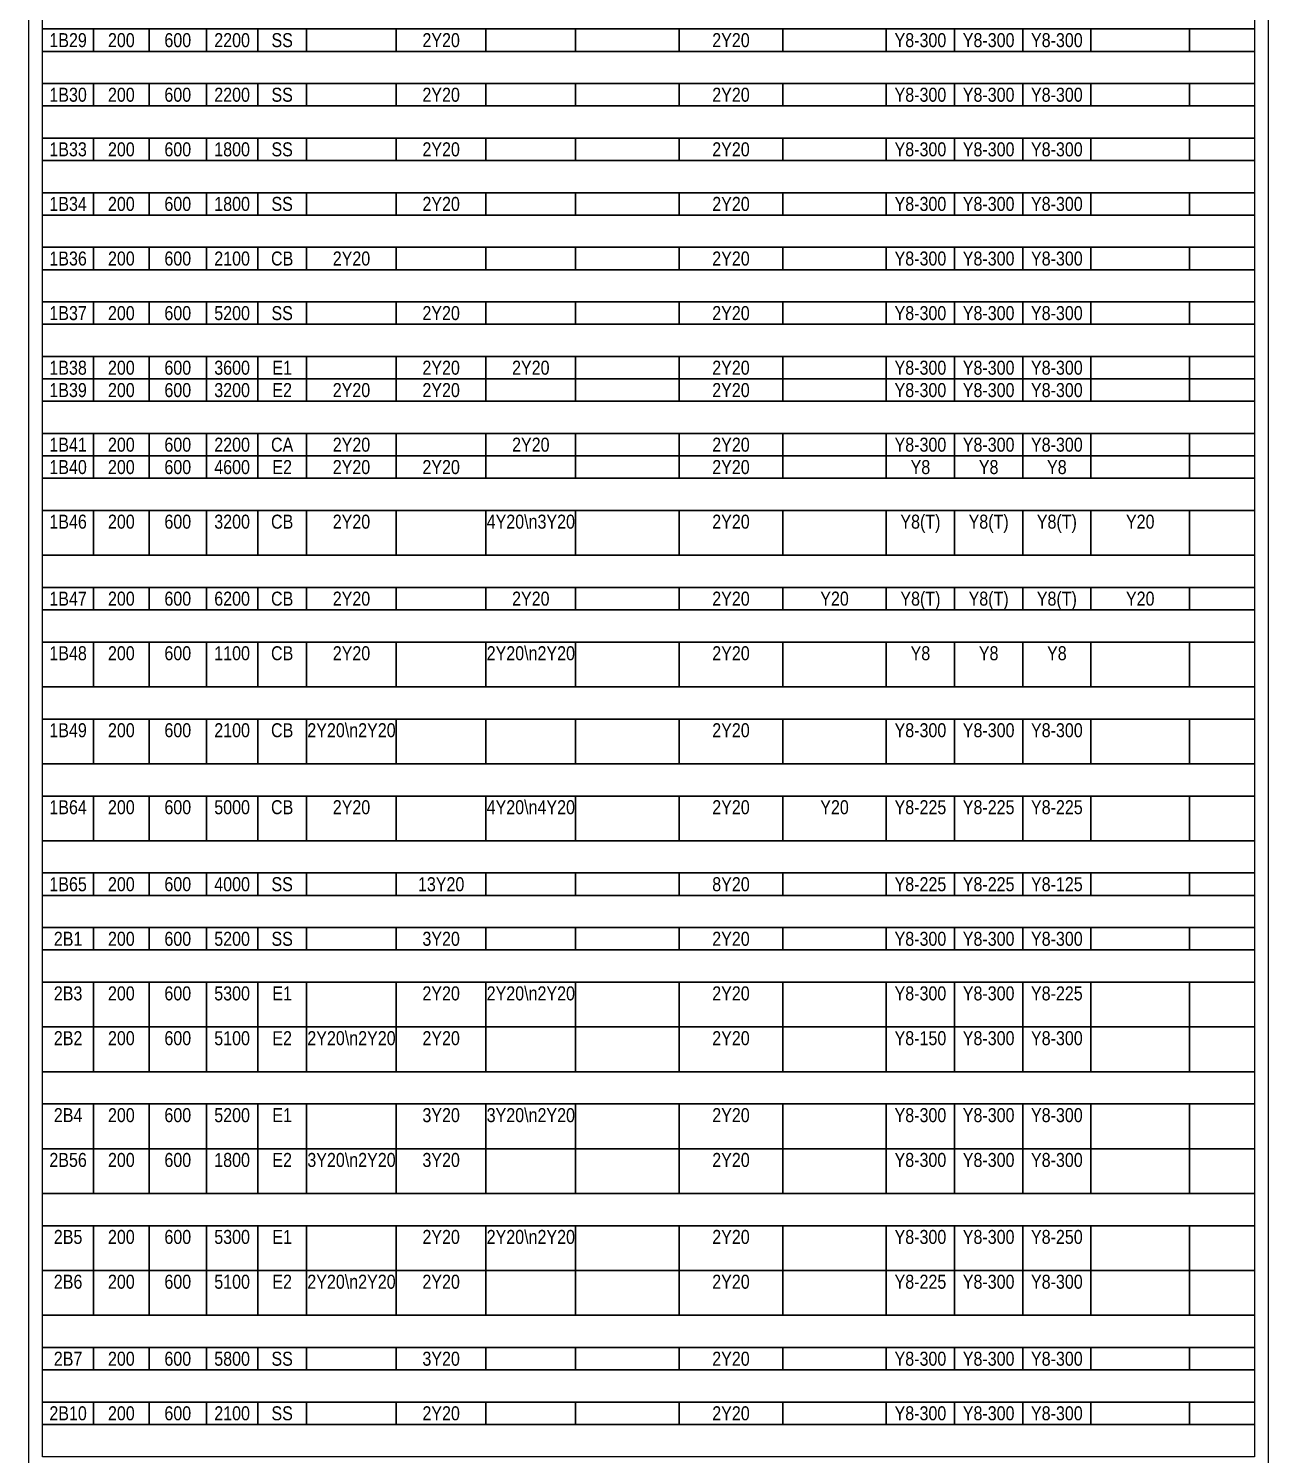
# Model space of a CAD drawing. Extents: x 0 to 206258, y -403073 to 0.
# Drawn here: x 123513 to 132369, y -200139 to -189952 of the extents above; entities that cross this region are included whole.
import ezdxf
from ezdxf.enums import TextEntityAlignment as Align

# ---------------------------------------------------------------- set-up
doc = ezdxf.new("R2010")
doc.units = 0
doc.header["$LTSCALE"] = 1000
for name, color, linetype, true_color in [('Quantity Table Line', 171, 'Continuous', 0xaaaaff), ('Quantity Table Line 2', 171, 'Continuous', 0xaaaaff), ('Quantity Table Text', 8, 'Continuous', 0x414141)]:
    doc.layers.add(name, color=color, linetype=linetype, true_color=true_color)
doc.styles.add('Quantity Table Text', font='ARIALN.TTF', dxfattribs={"height": 100})

msp = doc.modelspace()

# ---------------------------------------------------------------- linework, layer by layer
at = {"layer": 'Quantity Table Line', "transparency": 33554687}
msp.add_lwpolyline([(123513.032, -248555.174), (132369.275, -248555.174), (132369.275, -179854.284), (123513.032, -179854.284), (123513.032, -248555.174)], dxfattribs=at)
at = {"layer": 'Quantity Table Line 2', "transparency": 33554687}
for points in [[(123613.032, -189955.174), (123613.032, -189725.174), (132269.275, -189725.174), (132269.275, -189955.174)], [(123613.032, -190115.174), (123613.032, -189955.174), (123978.179, -189955.174), (123978.179, -190115.174)], [(123978.179, -190115.174), (123978.179, -189955.174), (124373.665, -189955.174), (124373.665, -190115.174)], [(124373.665, -190115.174), (124373.665, -189955.174), (124784.516, -189955.174), (124784.516, -190115.174)], [(124784.516, -190115.174), (124784.516, -189955.174), (125149.663, -189955.174), (125149.663, -190115.174)], [(125149.663, -190115.174), (125149.663, -189955.174), (125499.446, -189955.174), (125499.446, -190115.174)], [(125499.446, -190115.174), (125499.446, -189955.174), (126139.898, -189955.174), (126139.898, -190115.174)], [(126139.898, -190115.174), (126139.898, -189955.174), (126780.349, -189955.174), (126780.349, -190115.174)], [(126780.349, -190115.174), (126780.349, -189955.174), (127420.8, -189955.174), (127420.8, -190115.174)], [(127420.8, -190115.174), (127420.8, -189955.174), (128160.437, -189955.174), (128160.437, -190115.174)], [(128160.437, -190115.174), (128160.437, -189955.174), (128900.075, -189955.174), (128900.075, -190115.174)], [(128900.075, -190115.174), (128900.075, -189955.174), (129639.712, -189955.174), (129639.712, -190115.174)], [(129639.712, -190115.174), (129639.712, -189955.174), (130126.93, -189955.174), (130126.93, -190115.174)], [(130126.93, -190115.174), (130126.93, -189955.174), (130614.148, -189955.174), (130614.148, -190115.174)], [(130614.148, -190115.174), (130614.148, -189955.174), (131101.366, -189955.174), (131101.366, -190115.174)], [(131101.366, -190115.174), (131101.366, -189955.174), (131805.17, -189955.174), (131805.17, -190115.174)], [(131805.17, -190115.174), (131805.17, -189955.174), (132269.275, -189955.174), (132269.275, -190115.174)], [(123613.032, -190345.174), (123613.032, -190115.174), (132269.275, -190115.174), (132269.275, -190345.174)], [(123613.032, -190505.174), (123613.032, -190345.174), (123978.179, -190345.174), (123978.179, -190505.174)], [(123978.179, -190505.174), (123978.179, -190345.174), (124373.665, -190345.174), (124373.665, -190505.174)], [(124373.665, -190505.174), (124373.665, -190345.174), (124784.516, -190345.174), (124784.516, -190505.174)], [(124784.516, -190505.174), (124784.516, -190345.174), (125149.663, -190345.174), (125149.663, -190505.174)], [(125149.663, -190505.174), (125149.663, -190345.174), (125499.446, -190345.174), (125499.446, -190505.174)], [(125499.446, -190505.174), (125499.446, -190345.174), (126139.898, -190345.174), (126139.898, -190505.174)], [(126139.898, -190505.174), (126139.898, -190345.174), (126780.349, -190345.174), (126780.349, -190505.174)], [(126780.349, -190505.174), (126780.349, -190345.174), (127420.8, -190345.174), (127420.8, -190505.174)], [(127420.8, -190505.174), (127420.8, -190345.174), (128160.437, -190345.174), (128160.437, -190505.174)], [(128160.437, -190505.174), (128160.437, -190345.174), (128900.075, -190345.174), (128900.075, -190505.174)], [(128900.075, -190505.174), (128900.075, -190345.174), (129639.712, -190345.174), (129639.712, -190505.174)], [(129639.712, -190505.174), (129639.712, -190345.174), (130126.93, -190345.174), (130126.93, -190505.174)], [(130126.93, -190505.174), (130126.93, -190345.174), (130614.148, -190345.174), (130614.148, -190505.174)], [(130614.148, -190505.174), (130614.148, -190345.174), (131101.366, -190345.174), (131101.366, -190505.174)], [(131101.366, -190505.174), (131101.366, -190345.174), (131805.17, -190345.174), (131805.17, -190505.174)], [(131805.17, -190505.174), (131805.17, -190345.174), (132269.275, -190345.174), (132269.275, -190505.174)], [(123613.032, -190735.174), (123613.032, -190505.174), (132269.275, -190505.174), (132269.275, -190735.174)], [(123613.032, -190895.174), (123613.032, -190735.174), (123978.179, -190735.174), (123978.179, -190895.174)], [(123978.179, -190895.174), (123978.179, -190735.174), (124373.665, -190735.174), (124373.665, -190895.174)], [(124373.665, -190895.174), (124373.665, -190735.174), (124784.516, -190735.174), (124784.516, -190895.174)], [(124784.516, -190895.174), (124784.516, -190735.174), (125149.663, -190735.174), (125149.663, -190895.174)], [(125149.663, -190895.174), (125149.663, -190735.174), (125499.446, -190735.174), (125499.446, -190895.174)], [(125499.446, -190895.174), (125499.446, -190735.174), (126139.898, -190735.174), (126139.898, -190895.174)], [(126139.898, -190895.174), (126139.898, -190735.174), (126780.349, -190735.174), (126780.349, -190895.174)], [(126780.349, -190895.174), (126780.349, -190735.174), (127420.8, -190735.174), (127420.8, -190895.174)], [(127420.8, -190895.174), (127420.8, -190735.174), (128160.437, -190735.174), (128160.437, -190895.174)], [(128160.437, -190895.174), (128160.437, -190735.174), (128900.075, -190735.174), (128900.075, -190895.174)], [(128900.075, -190895.174), (128900.075, -190735.174), (129639.712, -190735.174), (129639.712, -190895.174)], [(129639.712, -190895.174), (129639.712, -190735.174), (130126.93, -190735.174), (130126.93, -190895.174)], [(130126.93, -190895.174), (130126.93, -190735.174), (130614.148, -190735.174), (130614.148, -190895.174)], [(130614.148, -190895.174), (130614.148, -190735.174), (131101.366, -190735.174), (131101.366, -190895.174)], [(131101.366, -190895.174), (131101.366, -190735.174), (131805.17, -190735.174), (131805.17, -190895.174)], [(131805.17, -190895.174), (131805.17, -190735.174), (132269.275, -190735.174), (132269.275, -190895.174)], [(123613.032, -191125.174), (123613.032, -190895.174), (132269.275, -190895.174), (132269.275, -191125.174)], [(123613.032, -191285.174), (123613.032, -191125.174), (123978.179, -191125.174), (123978.179, -191285.174)], [(123978.179, -191285.174), (123978.179, -191125.174), (124373.665, -191125.174), (124373.665, -191285.174)], [(124373.665, -191285.174), (124373.665, -191125.174), (124784.516, -191125.174), (124784.516, -191285.174)], [(124784.516, -191285.174), (124784.516, -191125.174), (125149.663, -191125.174), (125149.663, -191285.174)], [(125149.663, -191285.174), (125149.663, -191125.174), (125499.446, -191125.174), (125499.446, -191285.174)], [(125499.446, -191285.174), (125499.446, -191125.174), (126139.898, -191125.174), (126139.898, -191285.174)], [(126139.898, -191285.174), (126139.898, -191125.174), (126780.349, -191125.174), (126780.349, -191285.174)], [(126780.349, -191285.174), (126780.349, -191125.174), (127420.8, -191125.174), (127420.8, -191285.174)], [(127420.8, -191285.174), (127420.8, -191125.174), (128160.437, -191125.174), (128160.437, -191285.174)], [(128160.437, -191285.174), (128160.437, -191125.174), (128900.075, -191125.174), (128900.075, -191285.174)], [(128900.075, -191285.174), (128900.075, -191125.174), (129639.712, -191125.174), (129639.712, -191285.174)], [(129639.712, -191285.174), (129639.712, -191125.174), (130126.93, -191125.174), (130126.93, -191285.174)], [(130126.93, -191285.174), (130126.93, -191125.174), (130614.148, -191125.174), (130614.148, -191285.174)], [(130614.148, -191285.174), (130614.148, -191125.174), (131101.366, -191125.174), (131101.366, -191285.174)], [(131101.366, -191285.174), (131101.366, -191125.174), (131805.17, -191125.174), (131805.17, -191285.174)], [(131805.17, -191285.174), (131805.17, -191125.174), (132269.275, -191125.174), (132269.275, -191285.174)], [(123613.032, -191515.174), (123613.032, -191285.174), (132269.275, -191285.174), (132269.275, -191515.174)], [(123613.032, -191675.174), (123613.032, -191515.174), (123978.179, -191515.174), (123978.179, -191675.174)], [(123978.179, -191675.174), (123978.179, -191515.174), (124373.665, -191515.174), (124373.665, -191675.174)], [(124373.665, -191675.174), (124373.665, -191515.174), (124784.516, -191515.174), (124784.516, -191675.174)], [(124784.516, -191675.174), (124784.516, -191515.174), (125149.663, -191515.174), (125149.663, -191675.174)], [(125149.663, -191675.174), (125149.663, -191515.174), (125499.446, -191515.174), (125499.446, -191675.174)], [(125499.446, -191675.174), (125499.446, -191515.174), (126139.898, -191515.174), (126139.898, -191675.174)], [(126139.898, -191675.174), (126139.898, -191515.174), (126780.349, -191515.174), (126780.349, -191675.174)], [(126780.349, -191675.174), (126780.349, -191515.174), (127420.8, -191515.174), (127420.8, -191675.174)], [(127420.8, -191675.174), (127420.8, -191515.174), (128160.437, -191515.174), (128160.437, -191675.174)], [(128160.437, -191675.174), (128160.437, -191515.174), (128900.075, -191515.174), (128900.075, -191675.174)], [(128900.075, -191675.174), (128900.075, -191515.174), (129639.712, -191515.174), (129639.712, -191675.174)], [(129639.712, -191675.174), (129639.712, -191515.174), (130126.93, -191515.174), (130126.93, -191675.174)], [(130126.93, -191675.174), (130126.93, -191515.174), (130614.148, -191515.174), (130614.148, -191675.174)], [(130614.148, -191675.174), (130614.148, -191515.174), (131101.366, -191515.174), (131101.366, -191675.174)], [(131101.366, -191675.174), (131101.366, -191515.174), (131805.17, -191515.174), (131805.17, -191675.174)], [(131805.17, -191675.174), (131805.17, -191515.174), (132269.275, -191515.174), (132269.275, -191675.174)], [(123613.032, -191905.174), (123613.032, -191675.174), (132269.275, -191675.174), (132269.275, -191905.174)], [(123613.032, -192065.174), (123613.032, -191905.174), (123978.179, -191905.174), (123978.179, -192065.174)], [(123978.179, -192065.174), (123978.179, -191905.174), (124373.665, -191905.174), (124373.665, -192065.174)], [(124373.665, -192065.174), (124373.665, -191905.174), (124784.516, -191905.174), (124784.516, -192065.174)], [(124784.516, -192065.174), (124784.516, -191905.174), (125149.663, -191905.174), (125149.663, -192065.174)], [(125149.663, -192065.174), (125149.663, -191905.174), (125499.446, -191905.174), (125499.446, -192065.174)], [(125499.446, -192065.174), (125499.446, -191905.174), (126139.898, -191905.174), (126139.898, -192065.174)], [(126139.898, -192065.174), (126139.898, -191905.174), (126780.349, -191905.174), (126780.349, -192065.174)], [(126780.349, -192065.174), (126780.349, -191905.174), (127420.8, -191905.174), (127420.8, -192065.174)], [(127420.8, -192065.174), (127420.8, -191905.174), (128160.437, -191905.174), (128160.437, -192065.174)], [(128160.437, -192065.174), (128160.437, -191905.174), (128900.075, -191905.174), (128900.075, -192065.174)], [(128900.075, -192065.174), (128900.075, -191905.174), (129639.712, -191905.174), (129639.712, -192065.174)], [(129639.712, -192065.174), (129639.712, -191905.174), (130126.93, -191905.174), (130126.93, -192065.174)], [(130126.93, -192065.174), (130126.93, -191905.174), (130614.148, -191905.174), (130614.148, -192065.174)], [(130614.148, -192065.174), (130614.148, -191905.174), (131101.366, -191905.174), (131101.366, -192065.174)], [(131101.366, -192065.174), (131101.366, -191905.174), (131805.17, -191905.174), (131805.17, -192065.174)], [(131805.17, -192065.174), (131805.17, -191905.174), (132269.275, -191905.174), (132269.275, -192065.174)], [(123613.032, -192295.174), (123613.032, -192065.174), (132269.275, -192065.174), (132269.275, -192295.174)], [(123613.032, -192455.174), (123613.032, -192295.174), (123978.179, -192295.174), (123978.179, -192455.174)], [(123978.179, -192455.174), (123978.179, -192295.174), (124373.665, -192295.174), (124373.665, -192455.174)], [(124373.665, -192455.174), (124373.665, -192295.174), (124784.516, -192295.174), (124784.516, -192455.174)], [(124784.516, -192455.174), (124784.516, -192295.174), (125149.663, -192295.174), (125149.663, -192455.174)], [(125149.663, -192455.174), (125149.663, -192295.174), (125499.446, -192295.174), (125499.446, -192455.174)], [(125499.446, -192455.174), (125499.446, -192295.174), (126139.898, -192295.174), (126139.898, -192455.174)], [(126139.898, -192455.174), (126139.898, -192295.174), (126780.349, -192295.174), (126780.349, -192455.174)], [(126780.349, -192455.174), (126780.349, -192295.174), (127420.8, -192295.174), (127420.8, -192455.174)], [(127420.8, -192455.174), (127420.8, -192295.174), (128160.437, -192295.174), (128160.437, -192455.174)], [(128160.437, -192455.174), (128160.437, -192295.174), (128900.075, -192295.174), (128900.075, -192455.174)], [(128900.075, -192455.174), (128900.075, -192295.174), (129639.712, -192295.174), (129639.712, -192455.174)], [(129639.712, -192455.174), (129639.712, -192295.174), (130126.93, -192295.174), (130126.93, -192455.174)], [(130126.93, -192455.174), (130126.93, -192295.174), (130614.148, -192295.174), (130614.148, -192455.174)], [(130614.148, -192455.174), (130614.148, -192295.174), (131101.366, -192295.174), (131101.366, -192455.174)], [(131101.366, -192455.174), (131101.366, -192295.174), (131805.17, -192295.174), (131805.17, -192455.174)], [(131805.17, -192455.174), (131805.17, -192295.174), (132269.275, -192295.174), (132269.275, -192455.174)], [(123613.032, -192615.174), (123613.032, -192455.174), (123978.179, -192455.174), (123978.179, -192615.174)], [(123978.179, -192615.174), (123978.179, -192455.174), (124373.665, -192455.174), (124373.665, -192615.174)], [(124373.665, -192615.174), (124373.665, -192455.174), (124784.516, -192455.174), (124784.516, -192615.174)], [(124784.516, -192615.174), (124784.516, -192455.174), (125149.663, -192455.174), (125149.663, -192615.174)], [(125149.663, -192615.174), (125149.663, -192455.174), (125499.446, -192455.174), (125499.446, -192615.174)], [(125499.446, -192615.174), (125499.446, -192455.174), (126139.898, -192455.174), (126139.898, -192615.174)], [(126139.898, -192615.174), (126139.898, -192455.174), (126780.349, -192455.174), (126780.349, -192615.174)], [(126780.349, -192615.174), (126780.349, -192455.174), (127420.8, -192455.174), (127420.8, -192615.174)], [(127420.8, -192615.174), (127420.8, -192455.174), (128160.437, -192455.174), (128160.437, -192615.174)], [(128160.437, -192615.174), (128160.437, -192455.174), (128900.075, -192455.174), (128900.075, -192615.174)], [(128900.075, -192615.174), (128900.075, -192455.174), (129639.712, -192455.174), (129639.712, -192615.174)], [(129639.712, -192615.174), (129639.712, -192455.174), (130126.93, -192455.174), (130126.93, -192615.174)], [(130126.93, -192615.174), (130126.93, -192455.174), (130614.148, -192455.174), (130614.148, -192615.174)], [(130614.148, -192615.174), (130614.148, -192455.174), (131101.366, -192455.174), (131101.366, -192615.174)], [(131101.366, -192615.174), (131101.366, -192455.174), (131805.17, -192455.174), (131805.17, -192615.174)], [(131805.17, -192615.174), (131805.17, -192455.174), (132269.275, -192455.174), (132269.275, -192615.174)], [(123613.032, -192845.174), (123613.032, -192615.174), (132269.275, -192615.174), (132269.275, -192845.174)], [(123613.032, -193005.174), (123613.032, -192845.174), (123978.179, -192845.174), (123978.179, -193005.174)], [(123978.179, -193005.174), (123978.179, -192845.174), (124373.665, -192845.174), (124373.665, -193005.174)], [(124373.665, -193005.174), (124373.665, -192845.174), (124784.516, -192845.174), (124784.516, -193005.174)], [(124784.516, -193005.174), (124784.516, -192845.174), (125149.663, -192845.174), (125149.663, -193005.174)], [(125149.663, -193005.174), (125149.663, -192845.174), (125499.446, -192845.174), (125499.446, -193005.174)], [(125499.446, -193005.174), (125499.446, -192845.174), (126139.898, -192845.174), (126139.898, -193005.174)], [(126139.898, -193005.174), (126139.898, -192845.174), (126780.349, -192845.174), (126780.349, -193005.174)], [(126780.349, -193005.174), (126780.349, -192845.174), (127420.8, -192845.174), (127420.8, -193005.174)], [(127420.8, -193005.174), (127420.8, -192845.174), (128160.437, -192845.174), (128160.437, -193005.174)], [(128160.437, -193005.174), (128160.437, -192845.174), (128900.075, -192845.174), (128900.075, -193005.174)], [(128900.075, -193005.174), (128900.075, -192845.174), (129639.712, -192845.174), (129639.712, -193005.174)], [(129639.712, -193005.174), (129639.712, -192845.174), (130126.93, -192845.174), (130126.93, -193005.174)], [(130126.93, -193005.174), (130126.93, -192845.174), (130614.148, -192845.174), (130614.148, -193005.174)], [(130614.148, -193005.174), (130614.148, -192845.174), (131101.366, -192845.174), (131101.366, -193005.174)], [(131101.366, -193005.174), (131101.366, -192845.174), (131805.17, -192845.174), (131805.17, -193005.174)], [(131805.17, -193005.174), (131805.17, -192845.174), (132269.275, -192845.174), (132269.275, -193005.174)], [(123613.032, -193165.174), (123613.032, -193005.174), (123978.179, -193005.174), (123978.179, -193165.174)], [(123978.179, -193165.174), (123978.179, -193005.174), (124373.665, -193005.174), (124373.665, -193165.174)], [(124373.665, -193165.174), (124373.665, -193005.174), (124784.516, -193005.174), (124784.516, -193165.174)], [(124784.516, -193165.174), (124784.516, -193005.174), (125149.663, -193005.174), (125149.663, -193165.174)], [(125149.663, -193165.174), (125149.663, -193005.174), (125499.446, -193005.174), (125499.446, -193165.174)], [(125499.446, -193165.174), (125499.446, -193005.174), (126139.898, -193005.174), (126139.898, -193165.174)], [(126139.898, -193165.174), (126139.898, -193005.174), (126780.349, -193005.174), (126780.349, -193165.174)], [(126780.349, -193165.174), (126780.349, -193005.174), (127420.8, -193005.174), (127420.8, -193165.174)], [(127420.8, -193165.174), (127420.8, -193005.174), (128160.437, -193005.174), (128160.437, -193165.174)], [(128160.437, -193165.174), (128160.437, -193005.174), (128900.075, -193005.174), (128900.075, -193165.174)], [(128900.075, -193165.174), (128900.075, -193005.174), (129639.712, -193005.174), (129639.712, -193165.174)], [(129639.712, -193165.174), (129639.712, -193005.174), (130126.93, -193005.174), (130126.93, -193165.174)], [(130126.93, -193165.174), (130126.93, -193005.174), (130614.148, -193005.174), (130614.148, -193165.174)], [(130614.148, -193165.174), (130614.148, -193005.174), (131101.366, -193005.174), (131101.366, -193165.174)], [(131101.366, -193165.174), (131101.366, -193005.174), (131805.17, -193005.174), (131805.17, -193165.174)], [(131805.17, -193165.174), (131805.17, -193005.174), (132269.275, -193005.174), (132269.275, -193165.174)], [(123613.032, -193395.174), (123613.032, -193165.174), (132269.275, -193165.174), (132269.275, -193395.174)], [(123613.032, -193715.174), (123613.032, -193395.174), (123978.179, -193395.174), (123978.179, -193715.174)], [(123978.179, -193715.174), (123978.179, -193395.174), (124373.665, -193395.174), (124373.665, -193715.174)], [(124373.665, -193715.174), (124373.665, -193395.174), (124784.516, -193395.174), (124784.516, -193715.174)], [(124784.516, -193715.174), (124784.516, -193395.174), (125149.663, -193395.174), (125149.663, -193715.174)], [(125149.663, -193715.174), (125149.663, -193395.174), (125499.446, -193395.174), (125499.446, -193715.174)], [(125499.446, -193715.174), (125499.446, -193395.174), (126139.898, -193395.174), (126139.898, -193715.174)], [(126139.898, -193715.174), (126139.898, -193395.174), (126780.349, -193395.174), (126780.349, -193715.174)], [(126780.349, -193715.174), (126780.349, -193395.174), (127420.8, -193395.174), (127420.8, -193715.174)], [(127420.8, -193715.174), (127420.8, -193395.174), (128160.437, -193395.174), (128160.437, -193715.174)], [(128160.437, -193715.174), (128160.437, -193395.174), (128900.075, -193395.174), (128900.075, -193715.174)], [(128900.075, -193715.174), (128900.075, -193395.174), (129639.712, -193395.174), (129639.712, -193715.174)], [(129639.712, -193715.174), (129639.712, -193395.174), (130126.93, -193395.174), (130126.93, -193715.174)], [(130126.93, -193715.174), (130126.93, -193395.174), (130614.148, -193395.174), (130614.148, -193715.174)], [(130614.148, -193715.174), (130614.148, -193395.174), (131101.366, -193395.174), (131101.366, -193715.174)], [(131101.366, -193715.174), (131101.366, -193395.174), (131805.17, -193395.174), (131805.17, -193715.174)], [(131805.17, -193715.174), (131805.17, -193395.174), (132269.275, -193395.174), (132269.275, -193715.174)], [(123613.032, -193945.174), (123613.032, -193715.174), (132269.275, -193715.174), (132269.275, -193945.174)], [(123613.032, -194105.174), (123613.032, -193945.174), (123978.179, -193945.174), (123978.179, -194105.174)], [(123978.179, -194105.174), (123978.179, -193945.174), (124373.665, -193945.174), (124373.665, -194105.174)], [(124373.665, -194105.174), (124373.665, -193945.174), (124784.516, -193945.174), (124784.516, -194105.174)], [(124784.516, -194105.174), (124784.516, -193945.174), (125149.663, -193945.174), (125149.663, -194105.174)], [(125149.663, -194105.174), (125149.663, -193945.174), (125499.446, -193945.174), (125499.446, -194105.174)], [(125499.446, -194105.174), (125499.446, -193945.174), (126139.898, -193945.174), (126139.898, -194105.174)], [(126139.898, -194105.174), (126139.898, -193945.174), (126780.349, -193945.174), (126780.349, -194105.174)], [(126780.349, -194105.174), (126780.349, -193945.174), (127420.8, -193945.174), (127420.8, -194105.174)], [(127420.8, -194105.174), (127420.8, -193945.174), (128160.437, -193945.174), (128160.437, -194105.174)], [(128160.437, -194105.174), (128160.437, -193945.174), (128900.075, -193945.174), (128900.075, -194105.174)], [(128900.075, -194105.174), (128900.075, -193945.174), (129639.712, -193945.174), (129639.712, -194105.174)], [(129639.712, -194105.174), (129639.712, -193945.174), (130126.93, -193945.174), (130126.93, -194105.174)], [(130126.93, -194105.174), (130126.93, -193945.174), (130614.148, -193945.174), (130614.148, -194105.174)], [(130614.148, -194105.174), (130614.148, -193945.174), (131101.366, -193945.174), (131101.366, -194105.174)], [(131101.366, -194105.174), (131101.366, -193945.174), (131805.17, -193945.174), (131805.17, -194105.174)], [(131805.17, -194105.174), (131805.17, -193945.174), (132269.275, -193945.174), (132269.275, -194105.174)], [(123613.032, -194335.174), (123613.032, -194105.174), (132269.275, -194105.174), (132269.275, -194335.174)], [(123613.032, -194655.174), (123613.032, -194335.174), (123978.179, -194335.174), (123978.179, -194655.174)], [(123978.179, -194655.174), (123978.179, -194335.174), (124373.665, -194335.174), (124373.665, -194655.174)], [(124373.665, -194655.174), (124373.665, -194335.174), (124784.516, -194335.174), (124784.516, -194655.174)], [(124784.516, -194655.174), (124784.516, -194335.174), (125149.663, -194335.174), (125149.663, -194655.174)], [(125149.663, -194655.174), (125149.663, -194335.174), (125499.446, -194335.174), (125499.446, -194655.174)], [(125499.446, -194655.174), (125499.446, -194335.174), (126139.898, -194335.174), (126139.898, -194655.174)], [(126139.898, -194655.174), (126139.898, -194335.174), (126780.349, -194335.174), (126780.349, -194655.174)], [(126780.349, -194655.174), (126780.349, -194335.174), (127420.8, -194335.174), (127420.8, -194655.174)], [(127420.8, -194655.174), (127420.8, -194335.174), (128160.437, -194335.174), (128160.437, -194655.174)], [(128160.437, -194655.174), (128160.437, -194335.174), (128900.075, -194335.174), (128900.075, -194655.174)], [(128900.075, -194655.174), (128900.075, -194335.174), (129639.712, -194335.174), (129639.712, -194655.174)], [(129639.712, -194655.174), (129639.712, -194335.174), (130126.93, -194335.174), (130126.93, -194655.174)], [(130126.93, -194655.174), (130126.93, -194335.174), (130614.148, -194335.174), (130614.148, -194655.174)], [(130614.148, -194655.174), (130614.148, -194335.174), (131101.366, -194335.174), (131101.366, -194655.174)], [(131101.366, -194655.174), (131101.366, -194335.174), (131805.17, -194335.174), (131805.17, -194655.174)], [(131805.17, -194655.174), (131805.17, -194335.174), (132269.275, -194335.174), (132269.275, -194655.174)], [(123613.032, -194885.174), (123613.032, -194655.174), (132269.275, -194655.174), (132269.275, -194885.174)], [(123613.032, -195205.174), (123613.032, -194885.174), (123978.179, -194885.174), (123978.179, -195205.174)], [(123978.179, -195205.174), (123978.179, -194885.174), (124373.665, -194885.174), (124373.665, -195205.174)], [(124373.665, -195205.174), (124373.665, -194885.174), (124784.516, -194885.174), (124784.516, -195205.174)], [(124784.516, -195205.174), (124784.516, -194885.174), (125149.663, -194885.174), (125149.663, -195205.174)], [(125149.663, -195205.174), (125149.663, -194885.174), (125499.446, -194885.174), (125499.446, -195205.174)], [(125499.446, -195205.174), (125499.446, -194885.174), (126139.898, -194885.174), (126139.898, -195205.174)], [(126139.898, -195205.174), (126139.898, -194885.174), (126780.349, -194885.174), (126780.349, -195205.174)], [(126780.349, -195205.174), (126780.349, -194885.174), (127420.8, -194885.174), (127420.8, -195205.174)], [(127420.8, -195205.174), (127420.8, -194885.174), (128160.437, -194885.174), (128160.437, -195205.174)], [(128160.437, -195205.174), (128160.437, -194885.174), (128900.075, -194885.174), (128900.075, -195205.174)], [(128900.075, -195205.174), (128900.075, -194885.174), (129639.712, -194885.174), (129639.712, -195205.174)], [(129639.712, -195205.174), (129639.712, -194885.174), (130126.93, -194885.174), (130126.93, -195205.174)], [(130126.93, -195205.174), (130126.93, -194885.174), (130614.148, -194885.174), (130614.148, -195205.174)], [(130614.148, -195205.174), (130614.148, -194885.174), (131101.366, -194885.174), (131101.366, -195205.174)], [(131101.366, -195205.174), (131101.366, -194885.174), (131805.17, -194885.174), (131805.17, -195205.174)], [(131805.17, -195205.174), (131805.17, -194885.174), (132269.275, -194885.174), (132269.275, -195205.174)], [(123613.032, -195435.174), (123613.032, -195205.174), (132269.275, -195205.174), (132269.275, -195435.174)], [(123613.032, -195755.174), (123613.032, -195435.174), (123978.179, -195435.174), (123978.179, -195755.174)], [(123978.179, -195755.174), (123978.179, -195435.174), (124373.665, -195435.174), (124373.665, -195755.174)], [(124373.665, -195755.174), (124373.665, -195435.174), (124784.516, -195435.174), (124784.516, -195755.174)], [(124784.516, -195755.174), (124784.516, -195435.174), (125149.663, -195435.174), (125149.663, -195755.174)], [(125149.663, -195755.174), (125149.663, -195435.174), (125499.446, -195435.174), (125499.446, -195755.174)], [(125499.446, -195755.174), (125499.446, -195435.174), (126139.898, -195435.174), (126139.898, -195755.174)], [(126139.898, -195755.174), (126139.898, -195435.174), (126780.349, -195435.174), (126780.349, -195755.174)], [(126780.349, -195755.174), (126780.349, -195435.174), (127420.8, -195435.174), (127420.8, -195755.174)], [(127420.8, -195755.174), (127420.8, -195435.174), (128160.437, -195435.174), (128160.437, -195755.174)], [(128160.437, -195755.174), (128160.437, -195435.174), (128900.075, -195435.174), (128900.075, -195755.174)], [(128900.075, -195755.174), (128900.075, -195435.174), (129639.712, -195435.174), (129639.712, -195755.174)], [(129639.712, -195755.174), (129639.712, -195435.174), (130126.93, -195435.174), (130126.93, -195755.174)], [(130126.93, -195755.174), (130126.93, -195435.174), (130614.148, -195435.174), (130614.148, -195755.174)], [(130614.148, -195755.174), (130614.148, -195435.174), (131101.366, -195435.174), (131101.366, -195755.174)], [(131101.366, -195755.174), (131101.366, -195435.174), (131805.17, -195435.174), (131805.17, -195755.174)], [(131805.17, -195755.174), (131805.17, -195435.174), (132269.275, -195435.174), (132269.275, -195755.174)], [(123613.032, -195985.174), (123613.032, -195755.174), (132269.275, -195755.174), (132269.275, -195985.174)], [(123613.032, -196145.174), (123613.032, -195985.174), (123978.179, -195985.174), (123978.179, -196145.174)], [(123978.179, -196145.174), (123978.179, -195985.174), (124373.665, -195985.174), (124373.665, -196145.174)], [(124373.665, -196145.174), (124373.665, -195985.174), (124784.516, -195985.174), (124784.516, -196145.174)], [(124784.516, -196145.174), (124784.516, -195985.174), (125149.663, -195985.174), (125149.663, -196145.174)], [(125149.663, -196145.174), (125149.663, -195985.174), (125499.446, -195985.174), (125499.446, -196145.174)], [(125499.446, -196145.174), (125499.446, -195985.174), (126139.898, -195985.174), (126139.898, -196145.174)], [(126139.898, -196145.174), (126139.898, -195985.174), (126780.349, -195985.174), (126780.349, -196145.174)], [(126780.349, -196145.174), (126780.349, -195985.174), (127420.8, -195985.174), (127420.8, -196145.174)], [(127420.8, -196145.174), (127420.8, -195985.174), (128160.437, -195985.174), (128160.437, -196145.174)], [(128160.437, -196145.174), (128160.437, -195985.174), (128900.075, -195985.174), (128900.075, -196145.174)], [(128900.075, -196145.174), (128900.075, -195985.174), (129639.712, -195985.174), (129639.712, -196145.174)], [(129639.712, -196145.174), (129639.712, -195985.174), (130126.93, -195985.174), (130126.93, -196145.174)], [(130126.93, -196145.174), (130126.93, -195985.174), (130614.148, -195985.174), (130614.148, -196145.174)], [(130614.148, -196145.174), (130614.148, -195985.174), (131101.366, -195985.174), (131101.366, -196145.174)], [(131101.366, -196145.174), (131101.366, -195985.174), (131805.17, -195985.174), (131805.17, -196145.174)], [(131805.17, -196145.174), (131805.17, -195985.174), (132269.275, -195985.174), (132269.275, -196145.174)], [(123613.032, -196375.174), (123613.032, -196145.174), (132269.275, -196145.174), (132269.275, -196375.174)], [(123613.032, -196535.174), (123613.032, -196375.174), (123978.179, -196375.174), (123978.179, -196535.174)], [(123978.179, -196535.174), (123978.179, -196375.174), (124373.665, -196375.174), (124373.665, -196535.174)], [(124373.665, -196535.174), (124373.665, -196375.174), (124784.516, -196375.174), (124784.516, -196535.174)], [(124784.516, -196535.174), (124784.516, -196375.174), (125149.663, -196375.174), (125149.663, -196535.174)], [(125149.663, -196535.174), (125149.663, -196375.174), (125499.446, -196375.174), (125499.446, -196535.174)], [(125499.446, -196535.174), (125499.446, -196375.174), (126139.898, -196375.174), (126139.898, -196535.174)], [(126139.898, -196535.174), (126139.898, -196375.174), (126780.349, -196375.174), (126780.349, -196535.174)], [(126780.349, -196535.174), (126780.349, -196375.174), (127420.8, -196375.174), (127420.8, -196535.174)], [(127420.8, -196535.174), (127420.8, -196375.174), (128160.437, -196375.174), (128160.437, -196535.174)], [(128160.437, -196535.174), (128160.437, -196375.174), (128900.075, -196375.174), (128900.075, -196535.174)], [(128900.075, -196535.174), (128900.075, -196375.174), (129639.712, -196375.174), (129639.712, -196535.174)], [(129639.712, -196535.174), (129639.712, -196375.174), (130126.93, -196375.174), (130126.93, -196535.174)], [(130126.93, -196535.174), (130126.93, -196375.174), (130614.148, -196375.174), (130614.148, -196535.174)], [(130614.148, -196535.174), (130614.148, -196375.174), (131101.366, -196375.174), (131101.366, -196535.174)], [(131101.366, -196535.174), (131101.366, -196375.174), (131805.17, -196375.174), (131805.17, -196535.174)], [(131805.17, -196535.174), (131805.17, -196375.174), (132269.275, -196375.174), (132269.275, -196535.174)], [(123613.032, -196765.174), (123613.032, -196535.174), (132269.275, -196535.174), (132269.275, -196765.174)], [(123613.032, -197085.174), (123613.032, -196765.174), (123978.179, -196765.174), (123978.179, -197085.174)], [(123978.179, -197085.174), (123978.179, -196765.174), (124373.665, -196765.174), (124373.665, -197085.174)], [(124373.665, -197085.174), (124373.665, -196765.174), (124784.516, -196765.174), (124784.516, -197085.174)], [(124784.516, -197085.174), (124784.516, -196765.174), (125149.663, -196765.174), (125149.663, -197085.174)], [(125149.663, -197085.174), (125149.663, -196765.174), (125499.446, -196765.174), (125499.446, -197085.174)], [(125499.446, -197085.174), (125499.446, -196765.174), (126139.898, -196765.174), (126139.898, -197085.174)], [(126139.898, -197085.174), (126139.898, -196765.174), (126780.349, -196765.174), (126780.349, -197085.174)], [(126780.349, -197085.174), (126780.349, -196765.174), (127420.8, -196765.174), (127420.8, -197085.174)], [(127420.8, -197085.174), (127420.8, -196765.174), (128160.437, -196765.174), (128160.437, -197085.174)], [(128160.437, -197085.174), (128160.437, -196765.174), (128900.075, -196765.174), (128900.075, -197085.174)], [(128900.075, -197085.174), (128900.075, -196765.174), (129639.712, -196765.174), (129639.712, -197085.174)], [(129639.712, -197085.174), (129639.712, -196765.174), (130126.93, -196765.174), (130126.93, -197085.174)], [(130126.93, -197085.174), (130126.93, -196765.174), (130614.148, -196765.174), (130614.148, -197085.174)], [(130614.148, -197085.174), (130614.148, -196765.174), (131101.366, -196765.174), (131101.366, -197085.174)], [(131101.366, -197085.174), (131101.366, -196765.174), (131805.17, -196765.174), (131805.17, -197085.174)], [(131805.17, -197085.174), (131805.17, -196765.174), (132269.275, -196765.174), (132269.275, -197085.174)], [(123613.032, -197405.174), (123613.032, -197085.174), (123978.179, -197085.174), (123978.179, -197405.174)], [(123978.179, -197405.174), (123978.179, -197085.174), (124373.665, -197085.174), (124373.665, -197405.174)], [(124373.665, -197405.174), (124373.665, -197085.174), (124784.516, -197085.174), (124784.516, -197405.174)], [(124784.516, -197405.174), (124784.516, -197085.174), (125149.663, -197085.174), (125149.663, -197405.174)], [(125149.663, -197405.174), (125149.663, -197085.174), (125499.446, -197085.174), (125499.446, -197405.174)], [(125499.446, -197405.174), (125499.446, -197085.174), (126139.898, -197085.174), (126139.898, -197405.174)], [(126139.898, -197405.174), (126139.898, -197085.174), (126780.349, -197085.174), (126780.349, -197405.174)], [(126780.349, -197405.174), (126780.349, -197085.174), (127420.8, -197085.174), (127420.8, -197405.174)], [(127420.8, -197405.174), (127420.8, -197085.174), (128160.437, -197085.174), (128160.437, -197405.174)], [(128160.437, -197405.174), (128160.437, -197085.174), (128900.075, -197085.174), (128900.075, -197405.174)], [(128900.075, -197405.174), (128900.075, -197085.174), (129639.712, -197085.174), (129639.712, -197405.174)], [(129639.712, -197405.174), (129639.712, -197085.174), (130126.93, -197085.174), (130126.93, -197405.174)], [(130126.93, -197405.174), (130126.93, -197085.174), (130614.148, -197085.174), (130614.148, -197405.174)], [(130614.148, -197405.174), (130614.148, -197085.174), (131101.366, -197085.174), (131101.366, -197405.174)], [(131101.366, -197405.174), (131101.366, -197085.174), (131805.17, -197085.174), (131805.17, -197405.174)], [(131805.17, -197405.174), (131805.17, -197085.174), (132269.275, -197085.174), (132269.275, -197405.174)], [(123613.032, -197635.174), (123613.032, -197405.174), (132269.275, -197405.174), (132269.275, -197635.174)], [(123613.032, -197955.174), (123613.032, -197635.174), (123978.179, -197635.174), (123978.179, -197955.174)], [(123978.179, -197955.174), (123978.179, -197635.174), (124373.665, -197635.174), (124373.665, -197955.174)], [(124373.665, -197955.174), (124373.665, -197635.174), (124784.516, -197635.174), (124784.516, -197955.174)], [(124784.516, -197955.174), (124784.516, -197635.174), (125149.663, -197635.174), (125149.663, -197955.174)], [(125149.663, -197955.174), (125149.663, -197635.174), (125499.446, -197635.174), (125499.446, -197955.174)], [(125499.446, -197955.174), (125499.446, -197635.174), (126139.898, -197635.174), (126139.898, -197955.174)], [(126139.898, -197955.174), (126139.898, -197635.174), (126780.349, -197635.174), (126780.349, -197955.174)], [(126780.349, -197955.174), (126780.349, -197635.174), (127420.8, -197635.174), (127420.8, -197955.174)], [(127420.8, -197955.174), (127420.8, -197635.174), (128160.437, -197635.174), (128160.437, -197955.174)], [(128160.437, -197955.174), (128160.437, -197635.174), (128900.075, -197635.174), (128900.075, -197955.174)], [(128900.075, -197955.174), (128900.075, -197635.174), (129639.712, -197635.174), (129639.712, -197955.174)], [(129639.712, -197955.174), (129639.712, -197635.174), (130126.93, -197635.174), (130126.93, -197955.174)], [(130126.93, -197955.174), (130126.93, -197635.174), (130614.148, -197635.174), (130614.148, -197955.174)], [(130614.148, -197955.174), (130614.148, -197635.174), (131101.366, -197635.174), (131101.366, -197955.174)], [(131101.366, -197955.174), (131101.366, -197635.174), (131805.17, -197635.174), (131805.17, -197955.174)], [(131805.17, -197955.174), (131805.17, -197635.174), (132269.275, -197635.174), (132269.275, -197955.174)], [(123613.032, -198275.174), (123613.032, -197955.174), (123978.179, -197955.174), (123978.179, -198275.174)], [(123978.179, -198275.174), (123978.179, -197955.174), (124373.665, -197955.174), (124373.665, -198275.174)], [(124373.665, -198275.174), (124373.665, -197955.174), (124784.516, -197955.174), (124784.516, -198275.174)], [(124784.516, -198275.174), (124784.516, -197955.174), (125149.663, -197955.174), (125149.663, -198275.174)], [(125149.663, -198275.174), (125149.663, -197955.174), (125499.446, -197955.174), (125499.446, -198275.174)], [(125499.446, -198275.174), (125499.446, -197955.174), (126139.898, -197955.174), (126139.898, -198275.174)], [(126139.898, -198275.174), (126139.898, -197955.174), (126780.349, -197955.174), (126780.349, -198275.174)], [(126780.349, -198275.174), (126780.349, -197955.174), (127420.8, -197955.174), (127420.8, -198275.174)], [(127420.8, -198275.174), (127420.8, -197955.174), (128160.437, -197955.174), (128160.437, -198275.174)], [(128160.437, -198275.174), (128160.437, -197955.174), (128900.075, -197955.174), (128900.075, -198275.174)], [(128900.075, -198275.174), (128900.075, -197955.174), (129639.712, -197955.174), (129639.712, -198275.174)], [(129639.712, -198275.174), (129639.712, -197955.174), (130126.93, -197955.174), (130126.93, -198275.174)], [(130126.93, -198275.174), (130126.93, -197955.174), (130614.148, -197955.174), (130614.148, -198275.174)], [(130614.148, -198275.174), (130614.148, -197955.174), (131101.366, -197955.174), (131101.366, -198275.174)], [(131101.366, -198275.174), (131101.366, -197955.174), (131805.17, -197955.174), (131805.17, -198275.174)], [(131805.17, -198275.174), (131805.17, -197955.174), (132269.275, -197955.174), (132269.275, -198275.174)], [(123613.032, -198505.174), (123613.032, -198275.174), (132269.275, -198275.174), (132269.275, -198505.174)], [(123613.032, -198825.174), (123613.032, -198505.174), (123978.179, -198505.174), (123978.179, -198825.174)], [(123978.179, -198825.174), (123978.179, -198505.174), (124373.665, -198505.174), (124373.665, -198825.174)], [(124373.665, -198825.174), (124373.665, -198505.174), (124784.516, -198505.174), (124784.516, -198825.174)], [(124784.516, -198825.174), (124784.516, -198505.174), (125149.663, -198505.174), (125149.663, -198825.174)], [(125149.663, -198825.174), (125149.663, -198505.174), (125499.446, -198505.174), (125499.446, -198825.174)], [(125499.446, -198825.174), (125499.446, -198505.174), (126139.898, -198505.174), (126139.898, -198825.174)], [(126139.898, -198825.174), (126139.898, -198505.174), (126780.349, -198505.174), (126780.349, -198825.174)], [(126780.349, -198825.174), (126780.349, -198505.174), (127420.8, -198505.174), (127420.8, -198825.174)], [(127420.8, -198825.174), (127420.8, -198505.174), (128160.437, -198505.174), (128160.437, -198825.174)], [(128160.437, -198825.174), (128160.437, -198505.174), (128900.075, -198505.174), (128900.075, -198825.174)], [(128900.075, -198825.174), (128900.075, -198505.174), (129639.712, -198505.174), (129639.712, -198825.174)], [(129639.712, -198825.174), (129639.712, -198505.174), (130126.93, -198505.174), (130126.93, -198825.174)], [(130126.93, -198825.174), (130126.93, -198505.174), (130614.148, -198505.174), (130614.148, -198825.174)], [(130614.148, -198825.174), (130614.148, -198505.174), (131101.366, -198505.174), (131101.366, -198825.174)], [(131101.366, -198825.174), (131101.366, -198505.174), (131805.17, -198505.174), (131805.17, -198825.174)], [(131805.17, -198825.174), (131805.17, -198505.174), (132269.275, -198505.174), (132269.275, -198825.174)], [(123613.032, -199145.174), (123613.032, -198825.174), (123978.179, -198825.174), (123978.179, -199145.174)], [(123978.179, -199145.174), (123978.179, -198825.174), (124373.665, -198825.174), (124373.665, -199145.174)], [(124373.665, -199145.174), (124373.665, -198825.174), (124784.516, -198825.174), (124784.516, -199145.174)], [(124784.516, -199145.174), (124784.516, -198825.174), (125149.663, -198825.174), (125149.663, -199145.174)], [(125149.663, -199145.174), (125149.663, -198825.174), (125499.446, -198825.174), (125499.446, -199145.174)], [(125499.446, -199145.174), (125499.446, -198825.174), (126139.898, -198825.174), (126139.898, -199145.174)], [(126139.898, -199145.174), (126139.898, -198825.174), (126780.349, -198825.174), (126780.349, -199145.174)], [(126780.349, -199145.174), (126780.349, -198825.174), (127420.8, -198825.174), (127420.8, -199145.174)], [(127420.8, -199145.174), (127420.8, -198825.174), (128160.437, -198825.174), (128160.437, -199145.174)], [(128160.437, -199145.174), (128160.437, -198825.174), (128900.075, -198825.174), (128900.075, -199145.174)], [(128900.075, -199145.174), (128900.075, -198825.174), (129639.712, -198825.174), (129639.712, -199145.174)], [(129639.712, -199145.174), (129639.712, -198825.174), (130126.93, -198825.174), (130126.93, -199145.174)], [(130126.93, -199145.174), (130126.93, -198825.174), (130614.148, -198825.174), (130614.148, -199145.174)], [(130614.148, -199145.174), (130614.148, -198825.174), (131101.366, -198825.174), (131101.366, -199145.174)], [(131101.366, -199145.174), (131101.366, -198825.174), (131805.17, -198825.174), (131805.17, -199145.174)], [(131805.17, -199145.174), (131805.17, -198825.174), (132269.275, -198825.174), (132269.275, -199145.174)], [(123613.032, -199375.174), (123613.032, -199145.174), (132269.275, -199145.174), (132269.275, -199375.174)], [(123613.032, -199535.174), (123613.032, -199375.174), (123978.179, -199375.174), (123978.179, -199535.174)], [(123978.179, -199535.174), (123978.179, -199375.174), (124373.665, -199375.174), (124373.665, -199535.174)], [(124373.665, -199535.174), (124373.665, -199375.174), (124784.516, -199375.174), (124784.516, -199535.174)], [(124784.516, -199535.174), (124784.516, -199375.174), (125149.663, -199375.174), (125149.663, -199535.174)], [(125149.663, -199535.174), (125149.663, -199375.174), (125499.446, -199375.174), (125499.446, -199535.174)], [(125499.446, -199535.174), (125499.446, -199375.174), (126139.898, -199375.174), (126139.898, -199535.174)], [(126139.898, -199535.174), (126139.898, -199375.174), (126780.349, -199375.174), (126780.349, -199535.174)], [(126780.349, -199535.174), (126780.349, -199375.174), (127420.8, -199375.174), (127420.8, -199535.174)], [(127420.8, -199535.174), (127420.8, -199375.174), (128160.437, -199375.174), (128160.437, -199535.174)], [(128160.437, -199535.174), (128160.437, -199375.174), (128900.075, -199375.174), (128900.075, -199535.174)], [(128900.075, -199535.174), (128900.075, -199375.174), (129639.712, -199375.174), (129639.712, -199535.174)], [(129639.712, -199535.174), (129639.712, -199375.174), (130126.93, -199375.174), (130126.93, -199535.174)], [(130126.93, -199535.174), (130126.93, -199375.174), (130614.148, -199375.174), (130614.148, -199535.174)], [(130614.148, -199535.174), (130614.148, -199375.174), (131101.366, -199375.174), (131101.366, -199535.174)], [(131101.366, -199535.174), (131101.366, -199375.174), (131805.17, -199375.174), (131805.17, -199535.174)], [(131805.17, -199535.174), (131805.17, -199375.174), (132269.275, -199375.174), (132269.275, -199535.174)], [(123613.032, -199765.174), (123613.032, -199535.174), (132269.275, -199535.174), (132269.275, -199765.174)], [(123613.032, -199925.174), (123613.032, -199765.174), (123978.179, -199765.174), (123978.179, -199925.174)], [(123978.179, -199925.174), (123978.179, -199765.174), (124373.665, -199765.174), (124373.665, -199925.174)], [(124373.665, -199925.174), (124373.665, -199765.174), (124784.516, -199765.174), (124784.516, -199925.174)], [(124784.516, -199925.174), (124784.516, -199765.174), (125149.663, -199765.174), (125149.663, -199925.174)], [(125149.663, -199925.174), (125149.663, -199765.174), (125499.446, -199765.174), (125499.446, -199925.174)], [(125499.446, -199925.174), (125499.446, -199765.174), (126139.898, -199765.174), (126139.898, -199925.174)], [(126139.898, -199925.174), (126139.898, -199765.174), (126780.349, -199765.174), (126780.349, -199925.174)], [(126780.349, -199925.174), (126780.349, -199765.174), (127420.8, -199765.174), (127420.8, -199925.174)], [(127420.8, -199925.174), (127420.8, -199765.174), (128160.437, -199765.174), (128160.437, -199925.174)], [(128160.437, -199925.174), (128160.437, -199765.174), (128900.075, -199765.174), (128900.075, -199925.174)], [(128900.075, -199925.174), (128900.075, -199765.174), (129639.712, -199765.174), (129639.712, -199925.174)], [(129639.712, -199925.174), (129639.712, -199765.174), (130126.93, -199765.174), (130126.93, -199925.174)], [(130126.93, -199925.174), (130126.93, -199765.174), (130614.148, -199765.174), (130614.148, -199925.174)], [(130614.148, -199925.174), (130614.148, -199765.174), (131101.366, -199765.174), (131101.366, -199925.174)], [(131101.366, -199925.174), (131101.366, -199765.174), (131805.17, -199765.174), (131805.17, -199925.174)], [(131805.17, -199925.174), (131805.17, -199765.174), (132269.275, -199765.174), (132269.275, -199925.174)], [(123613.032, -200155.174), (123613.032, -199925.174), (132269.275, -199925.174), (132269.275, -200155.174)]]:
    msp.add_lwpolyline(points, close=True, dxfattribs=at)

# ---------------------------------------------------------------- texts
at = {"layer": 'Quantity Table Text', "transparency": 33554687, "style": 'Quantity Table Text'}
for s, p in [('1B29', (123795.606, -190035.174)), ('200', (124175.922, -190035.174)), ('600', (124579.091, -190035.174)), ('2200', (124967.09, -190035.174)), ('SS', (125324.555, -190035.174)), ('2Y20', (126460.123, -190035.174)), ('2Y20', (128530.256, -190035.174)), ('Y8-300', (129883.321, -190035.174)), ('Y8-300', (130370.539, -190035.174)), ('Y8-300', (130857.757, -190035.174)), ('1B30', (123795.606, -190425.174)), ('200', (124175.922, -190425.174)), ('600', (124579.091, -190425.174)), ('2200', (124967.09, -190425.174)), ('SS', (125324.555, -190425.174)), ('2Y20', (126460.123, -190425.174)), ('2Y20', (128530.256, -190425.174)), ('Y8-300', (129883.321, -190425.174)), ('Y8-300', (130370.539, -190425.174)), ('Y8-300', (130857.757, -190425.174)), ('1B33', (123795.606, -190815.174)), ('200', (124175.922, -190815.174)), ('600', (124579.091, -190815.174)), ('1800', (124967.09, -190815.174)), ('SS', (125324.555, -190815.174)), ('2Y20', (126460.123, -190815.174)), ('2Y20', (128530.256, -190815.174)), ('Y8-300', (129883.321, -190815.174)), ('Y8-300', (130370.539, -190815.174)), ('Y8-300', (130857.757, -190815.174)), ('1B34', (123795.606, -191205.174)), ('200', (124175.922, -191205.174)), ('600', (124579.091, -191205.174)), ('1800', (124967.09, -191205.174)), ('SS', (125324.555, -191205.174)), ('2Y20', (126460.123, -191205.174)), ('2Y20', (128530.256, -191205.174)), ('Y8-300', (129883.321, -191205.174)), ('Y8-300', (130370.539, -191205.174)), ('Y8-300', (130857.757, -191205.174)), ('1B36', (123795.606, -191595.174)), ('200', (124175.922, -191595.174)), ('600', (124579.091, -191595.174)), ('2100', (124967.09, -191595.174)), ('CB', (125324.555, -191595.174)), ('2Y20', (125819.672, -191595.174)), ('2Y20', (128530.256, -191595.174)), ('Y8-300', (129883.321, -191595.174)), ('Y8-300', (130370.539, -191595.174)), ('Y8-300', (130857.757, -191595.174)), ('1B37', (123795.606, -191985.174)), ('200', (124175.922, -191985.174)), ('600', (124579.091, -191985.174)), ('5200', (124967.09, -191985.174)), ('SS', (125324.555, -191985.174)), ('2Y20', (126460.123, -191985.174)), ('2Y20', (128530.256, -191985.174)), ('Y8-300', (129883.321, -191985.174)), ('Y8-300', (130370.539, -191985.174)), ('Y8-300', (130857.757, -191985.174)), ('1B38', (123795.606, -192375.174)), ('200', (124175.922, -192375.174)), ('600', (124579.091, -192375.174)), ('3600', (124967.09, -192375.174)), ('E1', (125324.555, -192375.174)), ('2Y20', (126460.123, -192375.174)), ('2Y20', (127100.574, -192375.174)), ('2Y20', (128530.256, -192375.174)), ('Y8-300', (129883.321, -192375.174)), ('Y8-300', (130370.539, -192375.174)), ('Y8-300', (130857.757, -192375.174)), ('1B39', (123795.606, -192535.174)), ('200', (124175.922, -192535.174)), ('600', (124579.091, -192535.174)), ('3200', (124967.09, -192535.174)), ('E2', (125324.555, -192535.174)), ('2Y20', (125819.672, -192535.174)), ('2Y20', (126460.123, -192535.174)), ('2Y20', (128530.256, -192535.174)), ('Y8-300', (129883.321, -192535.174)), ('Y8-300', (130370.539, -192535.174)), ('Y8-300', (130857.757, -192535.174)), ('1B41', (123795.606, -192925.174)), ('200', (124175.922, -192925.174)), ('600', (124579.091, -192925.174)), ('2200', (124967.09, -192925.174)), ('CA', (125324.555, -192925.174)), ('2Y20', (125819.672, -192925.174)), ('2Y20', (127100.574, -192925.174)), ('2Y20', (128530.256, -192925.174)), ('Y8-300', (129883.321, -192925.174)), ('Y8-300', (130370.539, -192925.174)), ('Y8-300', (130857.757, -192925.174)), ('1B40', (123795.606, -193085.174)), ('200', (124175.922, -193085.174)), ('600', (124579.091, -193085.174)), ('4600', (124967.09, -193085.174)), ('E2', (125324.555, -193085.174)), ('2Y20', (125819.672, -193085.174)), ('2Y20', (126460.123, -193085.174)), ('2Y20', (128530.256, -193085.174)), ('Y8', (129883.321, -193085.174)), ('Y8', (130370.539, -193085.174)), ('Y8', (130857.757, -193085.174)), ('1B47', (123795.606, -194025.174)), ('200', (124175.922, -194025.174)), ('600', (124579.091, -194025.174)), ('6200', (124967.09, -194025.174)), ('CB', (125324.555, -194025.174)), ('2Y20', (125819.672, -194025.174)), ('2Y20', (127100.574, -194025.174)), ('2Y20', (128530.256, -194025.174)), ('Y20', (129269.894, -194025.174)), ('Y8(T)', (129883.321, -194025.174)), ('Y8(T)', (130370.539, -194025.174)), ('Y8(T)', (130857.757, -194025.174)), ('Y20', (131453.268, -194025.174)), ('1B65', (123795.606, -196065.174)), ('200', (124175.922, -196065.174)), ('600', (124579.091, -196065.174)), ('4000', (124967.09, -196065.174)), ('SS', (125324.555, -196065.174)), ('13Y20', (126460.123, -196065.174)), ('8Y20', (128530.256, -196065.174)), ('Y8-225', (129883.321, -196065.174)), ('Y8-225', (130370.539, -196065.174)), ('Y8-125', (130857.757, -196065.174)), ('2B1', (123795.606, -196455.174)), ('200', (124175.922, -196455.174)), ('600', (124579.091, -196455.174)), ('5200', (124967.09, -196455.174)), ('SS', (125324.555, -196455.174)), ('3Y20', (126460.123, -196455.174)), ('2Y20', (128530.256, -196455.174)), ('Y8-300', (129883.321, -196455.174)), ('Y8-300', (130370.539, -196455.174)), ('Y8-300', (130857.757, -196455.174)), ('2B7', (123795.606, -199455.174)), ('200', (124175.922, -199455.174)), ('600', (124579.091, -199455.174)), ('5800', (124967.09, -199455.174)), ('SS', (125324.555, -199455.174)), ('3Y20', (126460.123, -199455.174)), ('2Y20', (128530.256, -199455.174)), ('Y8-300', (129883.321, -199455.174)), ('Y8-300', (130370.539, -199455.174)), ('Y8-300', (130857.757, -199455.174)), ('2B10', (123795.606, -199845.174)), ('200', (124175.922, -199845.174)), ('600', (124579.091, -199845.174)), ('2100', (124967.09, -199845.174)), ('SS', (125324.555, -199845.174)), ('2Y20', (126460.123, -199845.174)), ('2Y20', (128530.256, -199845.174)), ('Y8-300', (129883.321, -199845.174)), ('Y8-300', (130370.539, -199845.174)), ('Y8-300', (130857.757, -199845.174))]:
    msp.add_text(s, height=100, dxfattribs=at).set_placement(p, align=Align.MIDDLE_CENTER)
for s, p in [('1B46', (123795.606, -193425.174)), ('200', (124175.922, -193425.174)), ('600', (124579.091, -193425.174)), ('3200', (124967.09, -193425.174)), ('CB', (125324.555, -193425.174)), ('2Y20', (125819.672, -193425.174)), ('2Y20', (128530.256, -193425.174)), ('Y8(T)', (129883.321, -193425.174)), ('Y8(T)', (130370.539, -193425.174)), ('Y8(T)', (130857.757, -193425.174)), ('Y20', (131453.268, -193425.174)), ('1B48', (123795.606, -194365.174)), ('200', (124175.922, -194365.174)), ('600', (124579.091, -194365.174)), ('1100', (124967.09, -194365.174)), ('CB', (125324.555, -194365.174)), ('2Y20', (125819.672, -194365.174)), ('2Y20', (128530.256, -194365.174)), ('Y8', (129883.321, -194365.174)), ('Y8', (130370.539, -194365.174)), ('Y8', (130857.757, -194365.174)), ('1B49', (123795.606, -194915.174)), ('200', (124175.922, -194915.174)), ('600', (124579.091, -194915.174)), ('2100', (124967.09, -194915.174)), ('CB', (125324.555, -194915.174)), ('2Y20', (128530.256, -194915.174)), ('Y8-300', (129883.321, -194915.174)), ('Y8-300', (130370.539, -194915.174)), ('Y8-300', (130857.757, -194915.174)), ('1B64', (123795.606, -195465.174)), ('200', (124175.922, -195465.174)), ('600', (124579.091, -195465.174)), ('5000', (124967.09, -195465.174)), ('CB', (125324.555, -195465.174)), ('2Y20', (125819.672, -195465.174)), ('2Y20', (128530.256, -195465.174)), ('Y20', (129269.894, -195465.174)), ('Y8-225', (129883.321, -195465.174)), ('Y8-225', (130370.539, -195465.174)), ('Y8-225', (130857.757, -195465.174)), ('2B3', (123795.606, -196795.174)), ('200', (124175.922, -196795.174)), ('600', (124579.091, -196795.174)), ('5300', (124967.09, -196795.174)), ('E1', (125324.555, -196795.174)), ('2Y20', (126460.123, -196795.174)), ('2Y20', (128530.256, -196795.174)), ('Y8-300', (129883.321, -196795.174)), ('Y8-300', (130370.539, -196795.174)), ('Y8-225', (130857.757, -196795.174)), ('2B2', (123795.606, -197115.174)), ('200', (124175.922, -197115.174)), ('600', (124579.091, -197115.174)), ('5100', (124967.09, -197115.174)), ('E2', (125324.555, -197115.174)), ('2Y20', (126460.123, -197115.174)), ('2Y20', (128530.256, -197115.174)), ('Y8-150', (129883.321, -197115.174)), ('Y8-300', (130370.539, -197115.174)), ('Y8-300', (130857.757, -197115.174)), ('2B4', (123795.606, -197665.174)), ('200', (124175.922, -197665.174)), ('600', (124579.091, -197665.174)), ('5200', (124967.09, -197665.174)), ('E1', (125324.555, -197665.174)), ('3Y20', (126460.123, -197665.174)), ('2Y20', (128530.256, -197665.174)), ('Y8-300', (129883.321, -197665.174)), ('Y8-300', (130370.539, -197665.174)), ('Y8-300', (130857.757, -197665.174)), ('2B56', (123795.606, -197985.174)), ('200', (124175.922, -197985.174)), ('600', (124579.091, -197985.174)), ('1800', (124967.09, -197985.174)), ('E2', (125324.555, -197985.174)), ('3Y20', (126460.123, -197985.174)), ('2Y20', (128530.256, -197985.174)), ('Y8-300', (129883.321, -197985.174)), ('Y8-300', (130370.539, -197985.174)), ('Y8-300', (130857.757, -197985.174)), ('2B5', (123795.606, -198535.174)), ('200', (124175.922, -198535.174)), ('600', (124579.091, -198535.174)), ('5300', (124967.09, -198535.174)), ('E1', (125324.555, -198535.174)), ('2Y20', (126460.123, -198535.174)), ('2Y20', (128530.256, -198535.174)), ('Y8-300', (129883.321, -198535.174)), ('Y8-300', (130370.539, -198535.174)), ('Y8-250', (130857.757, -198535.174)), ('2B6', (123795.606, -198855.174)), ('200', (124175.922, -198855.174)), ('600', (124579.091, -198855.174)), ('5100', (124967.09, -198855.174)), ('E2', (125324.555, -198855.174)), ('2Y20', (126460.123, -198855.174)), ('2Y20', (128530.256, -198855.174)), ('Y8-225', (129883.321, -198855.174)), ('Y8-300', (130370.539, -198855.174)), ('Y8-300', (130857.757, -198855.174))]:
    msp.add_text(s, height=100, dxfattribs=at).set_placement(p, align=Align.TOP_CENTER)
at = {"layer": 'Quantity Table Text', "transparency": 33554687, "char_height": 100, "attachment_point": 2, "style": 'Quantity Table Text'}
for s, insert, width in [('4Y20\\n3Y20', (127100.574, -193425.174), 262.06434), ('2Y20\\n2Y20', (127100.574, -194365.174), 260.12064), ('2Y20\\n2Y20', (125819.672, -194915.174), 260.12064), ('4Y20\\n4Y20', (127100.574, -195465.174), 262.06434), ('2Y20\\n2Y20', (127100.574, -196795.174), 260.12064), ('2Y20\\n2Y20', (125819.672, -197115.174), 260.12064), ('3Y20\\n2Y20', (127100.574, -197665.174), 260.12064), ('3Y20\\n2Y20', (125819.672, -197985.174), 260.12064), ('2Y20\\n2Y20', (127100.574, -198535.174), 260.12064), ('2Y20\\n2Y20', (125819.672, -198855.174), 260.12064)]:
    msp.add_mtext(s, dxfattribs=dict(at, insert=insert, width=width))

doc.saveas('drawing.dxf')
